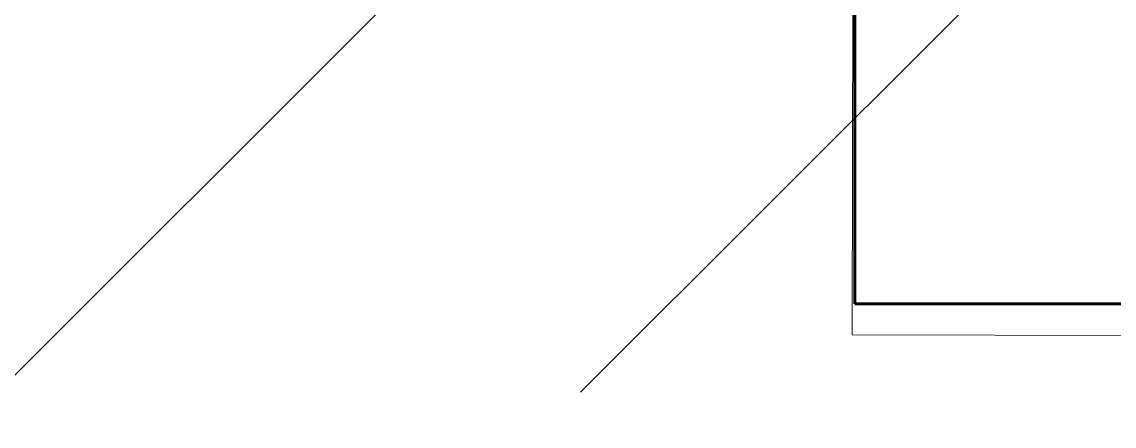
# Model space of a CAD drawing. Header units: millimetres. Extents: x -1113 to 415037, y -3642 to 28069.
# Drawn here: x 97802 to 98015.7, y 5182.6 to 5261.8 of the extents above; entities that cross this region are included whole.
import ezdxf

# ---------------------------------------------------------------- set-up
doc = ezdxf.new("R2010")
doc.units = ezdxf.units.MM
for name, color, linetype, lineweight in [('0) Стена 3.93м', 3, 'Continuous', 60), ('A-AREA-BNDY', 7, 'Continuous', 5), ('I-WALL', 7, 'Continuous', 5)]:
    doc.layers.add(name, color=color, linetype=linetype, lineweight=lineweight)

# ---------------------------------------------------------------- blocks, each defined once
blk = doc.blocks.new('1floor')
at = {"layer": 'I-WALL'}
h = blk.add_hatch(dxfattribs=at)
h.set_pattern_fill('FP_1', color=256, style=0, pattern_type=2)
h.set_pattern_definition([(45, (0, 0), (-114.04925, 114.04925), []), (45, (114.05, 0), (-114.04925, 114.04925), [201.612, -40.322, 6.706, -33.617])])
h.paths.add_polyline_path([(99660, 5180), (99660, 5400), (94210, 5400), (94210, 5180), (99630, 5180)])
h.paths.add_polyline_path([(101610, 5180), (101610, 5400), (100710, 5400), (100710, 5180), (101570, 5180)])

msp = doc.modelspace()

# ---------------------------------------------------------------- linework, layer by layer
at = {"layer": '0) Стена 3.93м'}
msp.add_lwpolyline([(94335, 7866.58), (94335, 9744.58), (101063, 9744.58), (101063, 5206.58), (97965, 5206.58), (97965, 5436.58), (95385, 5436.58), (95383.26, 5636.58), (94565, 5636.58), (94565, 7866.58)], close=True, dxfattribs=at)
at = {"layer": 'A-AREA-BNDY', "flags": 128}
msp.add_lwpolyline([(94345.12, 9747.03), (94340.71, 7869.04), (94570.71, 7868.5), (94565.47, 5638.5), (95385.47, 5636.58), (95385, 5436.58), (97964.99, 5430.52), (97964.46, 5200.52), (101062.45, 5193.25), (101073.1, 9731.24)], close=True, dxfattribs=at)

# ---------------------------------------------------------------- block references
at = {"layer": '0) Стена 3.93м'}
msp.add_blockref('1floor', (64.7, -136.06), dxfattribs=at)

doc.saveas('drawing.dxf')
